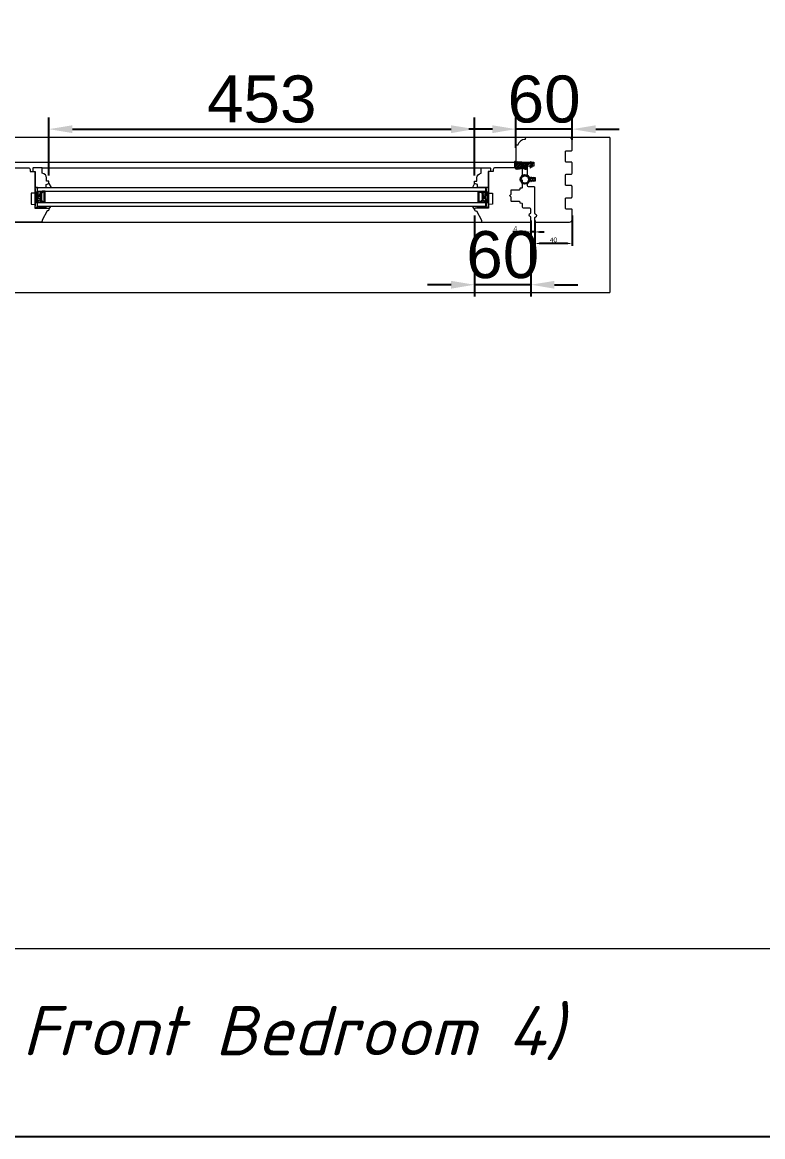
# Model space of a CAD drawing. Header units: millimetres. Extents: x 0 to 182016, y 11 to 3710.
# Drawn here: x 153537 to 154325, y 11 to 1197 of the extents above; entities that cross this region are included whole.
import ezdxf

# ---------------------------------------------------------------- set-up
doc = ezdxf.new("R2010")
doc.units = ezdxf.units.MM
for name, color, linetype, lineweight in [('Matmenys', 10, 'Continuous', 20), ('OTHER', 251, 'Continuous', 13), ('Stakta', 7, 'Continuous', 25), ('Testinės profilio linijos', 7, 'Continuous', 5)]:
    doc.layers.add(name, color=color, linetype=linetype, lineweight=lineweight)
doc.styles.add('ROMANS', font='stylu.ttf', dxfattribs={"oblique": 15})
doc.styles.get("Standard").update_dxf_attribs({"font": 'arial.ttf'})
doc.dimstyles.new('2', dxfattribs={"dimscale": 2, "dimtxt": 2.5, "dimasz": 2.5, "dimexe": 1.25, "dimexo": 0.625, "dimtad": 1, "dimtxsty": 'Standard', "dimcen": 2.5, "dimadec": 0, "dimazin": 0, "dimtfac": 1, "dimtmove": 0, "dimatfit": 3, "dimfxl": 1, "dimarcsym": 0})
doc.dimstyles.new('Padidinti matmenys', dxfattribs={"dimscale": 10, "dimtxt": 5, "dimasz": 2.5, "dimexe": 1.25, "dimexo": 0.625, "dimtad": 1, "dimdec": 1, "dimtxsty": 'Standard', "dimcen": 2.5, "dimadec": 0, "dimazin": 0, "dimtfac": 1, "dimtdec": 1, "dimtmove": 0, "dimatfit": 3, "dimfxl": 1, "dimarcsym": 0})

# ---------------------------------------------------------------- blocks, each defined once
blk = doc.blocks.new('*D1242')
at = {"layer": 'Defpoints', "color": 0, "transparency": 16777216}
for p in [(154082.1, 987.3), (154122.1, 992.8), (154082.1, 961.6)]:
    blk.add_point(p, dxfattribs=at)
at = {"layer": 'Matmenys', "color": 0, "lineweight": -2, "transparency": 16777216}
for p, q in [((154082.1, 986), (154082.1, 959.1)), ((154122.1, 991.5), (154122.1, 959.1)), ((154117.1, 961.6), (154087.1, 961.6))]:
    blk.add_line(p, q, dxfattribs=at)
at = {"layer": 'Matmenys', "color": 0, "transparency": 16777216}
for points in [[(154087.1, 962.4), (154087.1, 960.8), (154082.1, 961.6)], [(154117.1, 962.4), (154117.1, 960.8), (154122.1, 961.6)]]:
    blk.add_solid(points, dxfattribs=at)
at = {"layer": 'Matmenys', "color": 0, "lineweight": 5, "transparency": 16777216, "insert": (154102.1, 965.4), "char_height": 5, "attachment_point": 5}
blk.add_mtext('40', dxfattribs=at)
blk = doc.blocks.new('*D1243')
at = {"color": 0, "lineweight": -2, "transparency": 16777216}
for p, q in [((154062.1, 1063.5), (154062.1, 1095.8)), ((154122.1, 1072), (154122.1, 1095.8)), ((154037.1, 1083.3), (154012.1, 1083.3)), ((154122.1, 1083.3), (154062.1, 1083.3)), ((154147.1, 1083.3), (154172.1, 1083.3))]:
    blk.add_line(p, q, dxfattribs=at)
at = {"color": 0, "transparency": 16777216}
for points in [[(154037.1, 1087.4), (154037.1, 1079.1), (154062.1, 1083.3)], [(154147.1, 1087.4), (154147.1, 1079.1), (154122.1, 1083.3)]]:
    blk.add_solid(points, dxfattribs=at)
at = {"layer": 'Defpoints', "color": 0, "transparency": 16777216}
for p in [(154062.1, 1083.3), (154062.1, 1057.3), (154122.1, 1065.8)]:
    blk.add_point(p, dxfattribs=at)
at = {"color": 0, "lineweight": 5, "transparency": 16777216, "insert": (154092.1, 1115), "char_height": 50, "attachment_point": 5}
blk.add_mtext('60', dxfattribs=at)
blk = doc.blocks.new('*D1244')
at = {"color": 0, "lineweight": -2, "transparency": 16777216}
for p, q in [((154018.1, 991.5), (154018.1, 905.2)), ((154078.1, 981.3), (154078.1, 905.2)), ((153993.1, 917.7), (153968.1, 917.7)), ((154078.1, 917.7), (154018.1, 917.7)), ((154103.1, 917.7), (154128.1, 917.7))]:
    blk.add_line(p, q, dxfattribs=at)
at = {"color": 0, "transparency": 16777216}
for points in [[(153993.1, 921.8), (153993.1, 913.5), (154018.1, 917.7)], [(154103.1, 921.8), (154103.1, 913.5), (154078.1, 917.7)]]:
    blk.add_solid(points, dxfattribs=at)
at = {"layer": 'Defpoints', "color": 0, "transparency": 16777216}
for p in [(154018.1, 997.8), (154078.1, 987.5), (154018.1, 917.7)]:
    blk.add_point(p, dxfattribs=at)
at = {"color": 0, "lineweight": 5, "transparency": 16777216, "insert": (154048.1, 949.4), "char_height": 50, "attachment_point": 5}
blk.add_mtext('60', dxfattribs=at)
blk = doc.blocks.new('*D1245')
at = {"layer": 'Defpoints', "color": 0, "transparency": 16777216}
for p in [(154078.1, 987.3), (154082.1, 987.3), (154078.1, 973.9)]:
    blk.add_point(p, dxfattribs=at)
at = {"layer": 'Matmenys', "color": 0, "lineweight": -2, "transparency": 16777216}
for p, q in [((154078.1, 986), (154078.1, 971.4)), ((154082.1, 986), (154082.1, 971.4)), ((154073.1, 973.9), (154058.7, 973.9)), ((154082.1, 973.9), (154078.1, 973.9)), ((154087.1, 973.9), (154092.1, 973.9))]:
    blk.add_line(p, q, dxfattribs=at)
at = {"layer": 'Matmenys', "color": 0, "transparency": 16777216}
for points in [[(154073.1, 974.7), (154073.1, 973), (154078.1, 973.9)], [(154087.1, 974.7), (154087.1, 973), (154082.1, 973.9)]]:
    blk.add_solid(points, dxfattribs=at)
at = {"layer": 'Matmenys', "color": 0, "lineweight": 5, "transparency": 16777216, "insert": (154061.6, 977.6), "char_height": 5, "attachment_point": 5}
blk.add_mtext('4', dxfattribs=at)
blk = doc.blocks.new('*D1249')
at = {"color": 0, "lineweight": -2, "transparency": 16777216}
for p, q in [((153565.1, 1034), (153565.1, 1095.8)), ((154018.1, 1034), (154018.1, 1095.8)), ((153590.1, 1083.3), (153993.1, 1083.3))]:
    blk.add_line(p, q, dxfattribs=at)
at = {"color": 0, "transparency": 16777216}
for points in [[(153590.1, 1087.4), (153590.1, 1079.1), (153565.1, 1083.3)], [(153993.1, 1087.4), (153993.1, 1079.1), (154018.1, 1083.3)]]:
    blk.add_solid(points, dxfattribs=at)
at = {"layer": 'Defpoints', "color": 0, "transparency": 16777216}
for p in [(154018.1, 1083.3), (153565.1, 1027.8), (154018.1, 1027.8)]:
    blk.add_point(p, dxfattribs=at)
at = {"color": 0, "lineweight": 5, "transparency": 16777216, "insert": (153791.6, 1115.1), "char_height": 50, "attachment_point": 5}
blk.add_mtext('453', dxfattribs=at)

msp = doc.modelspace()

# ---------------------------------------------------------------- hatches: boundary and pattern name
at = {"lineweight": 0}
h = msp.add_hatch(dxfattribs=at)
h.set_pattern_fill('HEX', color=256, scale=0.25, angle=90, style=0)
h.set_pattern_definition([(90, (135205.7837, -11902.136), (1.374815, -4e-16), [0.79375, -1.5875]), (330, (135205.7837, -11902.136), (-0.6874075, -1.190624716), [0.79375, -1.5875]), (30, (135205.7837, -11901.3422), (0.6874075, -1.190624716), [0.79375, -1.5875])])
h.paths.add_polyline_path([(153553.0546821, 1005.2723005), (153558.0546821, 1005.2723005), (153556.0546821, 1007.2723005), (153556.0546821, 1015.2723005), (153558.0546821, 1017.2723005), (153553.0546821, 1017.2730095)])
h = msp.add_hatch(dxfattribs=at)
h.set_pattern_fill('JIS_WOOD', color=256, angle=90, style=0)
h.set_pattern_definition([(45, (135205.78366, -11902.136), (0.5, -0.5), [])])
h.paths.add_polyline_path([(153556.0546821, 1015.2723005), (153556.0546821, 1007.2723005), (153558.0546821, 1005.2723005), (153561.0546821, 1005.2723005), (153561.0724155, 1017.308883), (153558.0546821, 1017.2723005)])
h.paths.add_polyline_path([(153557.0546821, 1007.686514), (153557.0546821, 1014.8580869), (153558.4688956, 1016.2723005), (153560.0546821, 1016.2723005), (153560.0546821, 1006.2723005), (153558.4688956, 1006.2723005)], flags=16)
h = msp.add_hatch(dxfattribs=at)
h.set_pattern_fill('JIS_WOOD', color=256, angle=90, style=0)
h.set_pattern_definition([(45, (135279.2808, -11902.136), (0.5, -0.5), [])])
h.paths.add_polyline_path([(154027.0519122, 1015.2723005), (154027.0519122, 1007.2723005), (154025.0519122, 1005.2723005), (154022.0519122, 1005.2723005), (154022.0341787, 1017.308883), (154025.0519122, 1017.2723005)])
h.paths.add_polyline_path([(154026.0519122, 1007.686514), (154026.0519122, 1014.8580869), (154024.6376986, 1016.2723005), (154023.0519122, 1016.2723005), (154023.0519122, 1006.2723005), (154024.6376986, 1006.2723005)], flags=16)
h = msp.add_hatch(dxfattribs=at)
h.set_pattern_fill('HEX', color=256, scale=0.25, angle=90, style=0)
h.set_pattern_definition([(90, (135279.2808, -11902.136), (1.374815, -4e-16), [0.79375, -1.5875]), (330, (135279.2808, -11902.136), (-0.6874075, -1.190624716), [0.79375, -1.5875]), (30, (135279.2808, -11901.3422), (0.6874075, -1.190624716), [0.79375, -1.5875])])
h.paths.add_polyline_path([(154030.0519122, 1005.2723005), (154025.0519122, 1005.2723005), (154027.0519122, 1007.2723005), (154027.0519122, 1015.2723005), (154025.0519122, 1017.2723005), (154030.0519122, 1017.2730095)])
at = {"lineweight": 0, "ltscale": 0.5}
h = msp.add_hatch(dxfattribs=at)
h.set_pattern_fill('ANSI37', color=256, scale=0.5, angle=90, style=0)
h.set_pattern_definition([(135, (153549.5547, 999.273), (-1.12253, -1.12253), []), (225, (153549.5547, 999.273), (1.12253, -1.12253), [])])
h.paths.add_polyline_path([(153562.0546821, 1001.2730095), (153553.0546821, 1001.2730095), (153553.0546821, 999.2730095), (153562.0546821, 999.2730095)])
h = msp.add_hatch(dxfattribs=at)
h.set_pattern_fill('ANSI37', color=256, scale=0.5, angle=90, style=0)
h.set_pattern_definition([(135, (153623.0518, 999.273), (-1.122532, -1.122532), []), (225, (153623.0518, 999.273), (1.122532, -1.122532), [])])
h.paths.add_polyline_path([(154021.0519122, 1001.2730095), (154030.0519122, 1001.2730095), (154030.0519122, 999.2730095), (154021.0519122, 999.2730095)])
at = {"layer": 'Matmenys'}
h = msp.add_hatch(dxfattribs=at)
h.set_pattern_fill('ANSI37', color=252, scale=0.5, angle=-93.5893456117, style=0)
h.set_pattern_definition([(311.4106544, (150497.0147, -271145.9135), (1.190606082, 1.0500540025), []), (41.4106544, (150497.0147, -271145.9135), (-1.0500540025, 1.190606082), [])])
edge = h.paths.add_edge_path()
edge.add_arc((154063.966064, 1047.3927394), 0.1, 86.4106543883, 176.4106543883)
edge.add_line((154063.8662601, 1047.3989999), (154063.7691769, 1045.8513141))
edge.add_arc((154063.5196673, 1045.8669653), 0.25, 176.4106543883, 356.4106543883, ccw=False)
edge.add_line((154063.2701578, 1045.8826166), (154063.3985434, 1047.9293215))
edge.add_arc((154063.4983473, 1047.923061), 0.1, 86.410654381, 176.4106543883, ccw=False)
edge.add_line((154063.5046077, 1048.0228649), (154063.5093527, 1048.0985079))
edge.add_line((154063.5093527, 1048.0985079), (154061.5275518, 1048.2228222))
edge.add_spline(control_points=[(154061.5275518, 1048.2228222), (154061.4483933, 1048.2110199), (154061.3784017, 1048.1998443), (154061.2946508, 1048.1780504), (154061.2710865, 1048.1686646), (154061.2472035, 1048.1559697), (154061.2391439, 1048.1497205), (154061.2146561, 1048.1241317), (154061.1957632, 1048.0948947), (154061.1620599, 1047.9905749), (154061.1489379, 1047.9176426), (154061.1292357, 1047.6646596), (154061.1397341, 1047.4508255), (154061.1590622, 1047.0083471), (154061.1635376, 1046.7890182), (154061.1646138, 1046.3691273), (154061.1615818, 1046.1660411), (154061.1488714, 1045.5758338), (154061.1356949, 1045.2077837), (154061.1359566, 1044.4546023), (154061.1544529, 1044.0778524), (154061.2576393, 1043.484748), (154061.3175333, 1043.257177), (154061.4705689, 1042.8600758), (154061.5533183, 1042.6882881), (154061.7573185, 1042.3471204), (154061.8774333, 1042.1809177), (154062.1448784, 1041.889758), (154062.2925521, 1041.766178), (154062.5737366, 1041.6064593), (154062.7090329, 1041.5589053), (154063.0103317, 1041.4993004), (154063.1739317, 1041.488597), (154063.7585285, 1041.5023409), (154064.2224441, 1041.5970951), (154065.1149402, 1041.7688374), (154065.5420205, 1041.852532), (154066.6203691, 1042.0637183), (154067.2784197, 1042.1974524), (154068.2715216, 1042.3223784), (154068.5751227, 1042.3528723), (154069.1971663, 1042.3772077), (154069.5130704, 1042.369667), (154070.0622786, 1042.2847826), (154070.298362, 1042.2234439), (154070.6990134, 1042.0509836), (154070.857646, 1041.9561351), (154071.1563047, 1041.7718668), (154071.297762, 1041.6820093), (154071.5995449, 1041.5259262), (154071.7645976, 1041.455956), (154072.1297193, 1041.3362248), (154072.3306694, 1041.2932223), (154072.670086, 1041.2693236), (154072.8120715, 1041.2825294), (154073.0072922, 1041.3425687), (154073.07262, 1041.3793088), (154073.1993433, 1041.4878579), (154073.2585212, 1041.5599241), (154073.4155987, 1041.8240117), (154073.4970984, 1042.06512), (154073.6137157, 1042.615531), (154073.6502472, 1042.9237261), (154073.7035187, 1043.5199439), (154073.7227412, 1043.8074948), (154073.7661006, 1044.3379847), (154073.7882368, 1044.5862432), (154073.8244511, 1044.9910455), (154073.8385375, 1045.1484488), (154073.8666596, 1045.4723812), (154073.8816957, 1045.6506984), (154073.9499807, 1045.9535655), (154073.9856157, 1046.0713875), (154074.0812125, 1046.2838663), (154074.1343594, 1046.3777811), (154074.2530002, 1046.5229748), (154074.3086224, 1046.5779929), (154074.4323896, 1046.6670849), (154074.4960167, 1046.6999643), (154074.6148807, 1046.7481325), (154074.6719577, 1046.7650137), (154074.7725381, 1046.7909576), (154074.8169337, 1046.8006752), (154074.85793, 1046.8097112)], knot_values=[0, 0, 0, 0, 0.2245066002, 0.2245066002, 0.377043448, 0.377043448, 0.5295802957, 0.5295802957, 0.8082977366, 0.8082977366, 1.0870151774, 1.0870151774, 1.6244414062, 1.6244414062, 2.161867635, 2.161867635, 2.6992938638, 2.6992938638, 3.7741463214, 3.7741463214, 5.0334406395, 5.0334406395, 5.8656302806, 5.8656302806, 6.5060139406, 6.5060139406, 7.1463976006, 7.1463976006, 7.7996240151, 7.7996240151, 8.3563201169, 8.3563201169, 8.9130162187, 8.9130162187, 10.239934143, 10.239934143, 11.5668520673, 11.5668520673, 13.5970761059, 13.5970761059, 14.4582175179, 14.4582175179, 15.3193589298, 15.3193589298, 15.9856015553, 15.9856015553, 16.5061017172, 16.5061017172, 17.0266018791, 17.0266018791, 17.547102041, 17.547102041, 18.1672448488, 18.1672448488, 18.7176261004, 18.7176261004, 19.1465766047, 19.1465766047, 19.5755271091, 19.5755271091, 20.3898249977, 20.3898249977, 21.2041228863, 21.2041228863, 21.9655448497, 21.9655448497, 22.7269668131, 22.7269668131, 23.2229068178, 23.2229068178, 23.7188468224, 23.7188468224, 24.0184411081, 24.0184411081, 24.2549295987, 24.2549295987, 24.4119994701, 24.4119994701, 24.5501072405, 24.5501072405, 24.6882150108, 24.6882150108, 24.8099116426, 24.8099116426, 24.8099116426, 24.8099116426], degree=3, periodic=0)
edge.add_line((154074.85793, 1046.8097112), (154063.9723245, 1047.4925432))

# ---------------------------------------------------------------- linework, layer by layer
at = {"lineweight": 5}
for p, q in [((154162.0519125, 1074.2730095), (154119.0519125, 1074.2730095)), ((154162.0519125, 1074.2730095), (154162.0519125, 909.2730095)), ((151577.0629913, 909.2730095), (154162.0519125, 909.2730095))]:
    msp.add_line(p, q, dxfattribs=at)
at = {"color": 1}
for p, q in [((154061.4833115, 1048.5195423), (154076.808127, 1047.5582476)), ((154061.5275518, 1048.2228222), (154076.7624965, 1047.2671649)), ((154074.9225028, 1046.516743), (154076.6829541, 1046.4063134))]:
    msp.add_line(p, q, dxfattribs=at)
for p, q in [((154063.3985434, 1047.9293215), (154063.2701578, 1045.8826166)), ((154063.5046077, 1048.0228649), (154063.5093527, 1048.0985079)), ((154078.7628717, 1047.0657448), (154063.5046077, 1048.0228649)), ((154063.8662601, 1047.3989999), (154063.7691769, 1045.8513141)), ((154078.8060896, 1046.5620511), (154063.9723245, 1047.4925432)), ((154078.0812187, 1045.6239153), (154077.3527535, 1042.4039088)), ((154078.4597991, 1048.0865894), (154077.7121584, 1048.1334874)), ((154077.7121584, 1048.1334874), (154078.7628717, 1047.0657448)), ((154078.5688947, 1045.5135879), (154078.0812187, 1045.6239153)), ((154079.311552, 1046.5303445), (154078.3281055, 1042.183254)), ((154078.4597991, 1048.0865894), (154079.4901404, 1047.0201247)), ((154078.8060896, 1046.5620511), (154078.5688947, 1045.5135879)), ((154079.4588379, 1046.5211055), (154079.311552, 1046.5303445)), ((154079.4901404, 1047.0201247), (154079.4588379, 1046.5211055)), ((154078.3281055, 1042.183254), (154077.3527535, 1042.4039088))]:
    msp.add_line(p, q)
at = {"lineweight": 9}
for p, q in [((153558.0546821, 1042.2730095), (154025.0519122, 1042.2730095)), ((153553.0547671, 1021.2730095), (154030.0518271, 1021.2730095)), ((153553.0547671, 1017.2730095), (154030.0518271, 1017.2730095)), ((153553.0547671, 1005.2730095), (154030.0518271, 1005.2730095)), ((153553.0547671, 1001.2730095), (154030.0518271, 1001.2730095))]:
    msp.add_line(p, q, dxfattribs=at)
at = {"lineweight": 0}
for p, q in [((153553.0546821, 1021.2723005), (153550.0546821, 1000.2723005)), ((153550.0546821, 1021.2723005), (153553.0546821, 1000.2723005)), ((153565.0546821, 1025.2730095), (153567.3413472, 1021.2730095)), ((154018.0519122, 1025.2730095), (154015.765247, 1021.2730095)), ((154030.0519122, 1021.2723005), (154033.0519122, 1000.2723005)), ((154033.0519122, 1021.2723005), (154030.0519122, 1000.2723005)), ((153562.0546821, 999.2730095), (153562.0546821, 1001.2730095)), ((153565.0546821, 998.2730095), (153567.3413472, 1001.2730095)), ((154018.0519122, 998.2730095), (154015.765247, 1001.2730095)), ((154021.0519122, 999.2730095), (154021.0519122, 1001.2730095)), ((154030.0519122, 999.2730095), (154030.0519122, 1002.2730095)), ((155554.5935085, 210.9357406), (151854.1332241, 210.9357406))]:
    msp.add_line(p, q, dxfattribs=at)
msp.add_lwpolyline([(155554.5935085, 3710.4502728), (155554.5935085, 10.9108603), (150055.2781657, 10.9108603), (150055.2781657, 3710.4502728)], close=True)
for points in [[(153558.0546821, 1036.2730095), (153558.0546821, 1042.2730095), (153549.0546821, 1042.2730095, 0.4142135624), (153548.0546821, 1041.2730095), (153548.0546821, 1038.2730095), (153550.5546821, 1038.2730095), (153550.5546821, 1021.2730095), (153562.0546821, 1021.2730095), (153562.0546821, 1024.2730095), (153565.0546821, 1025.2730095), (153565.0546821, 1027.7730095), (153562.5546821, 1027.7730095), (153562.5546821, 1031.2980723, 0.3851703882), (153558.0546821, 1036.2730095)], [(154025.0519122, 1036.2730095), (154025.0519122, 1042.2730095), (154034.0519122, 1042.2730095, -0.4142135624), (154035.0519122, 1041.2730095), (154035.0519122, 1038.2730095), (154032.5519122, 1038.2730095), (154032.5519122, 1021.2730095), (154021.0519122, 1021.2730095), (154021.0519122, 1024.2730095), (154018.0519122, 1025.2730095), (154018.0519122, 1027.7730095), (154020.5519122, 1027.7730095), (154020.5519122, 1031.2980723, -0.3851703882), (154025.0519122, 1036.2730095)]]:
    msp.add_lwpolyline(points, format="xyb", dxfattribs=at)
for points in [[(153550.0546821, 1021.2723005), (153550.0546821, 1000.2723005), (153553.0546821, 1000.2723005), (153553.0546821, 1021.2723005)], [(154033.0519122, 1021.2723005), (154033.0519122, 1000.2723005), (154030.0519122, 1000.2723005), (154030.0519122, 1021.2723005)], [(153556.0546821, 1015.2723005), (153556.0546821, 1007.2723005), (153558.0546821, 1005.2723005), (153561.0546821, 1005.2723005), (153561.0546821, 1017.2723005), (153558.0546821, 1017.2723005)], [(153557.0546821, 1014.8580869), (153557.0546821, 1007.686514), (153558.4688956, 1006.2723005), (153560.0546821, 1006.2723005), (153560.0546821, 1016.2723005), (153558.4688956, 1016.2723005)], [(154027.0519122, 1015.2723005), (154027.0519122, 1007.2723005), (154025.0519122, 1005.2723005), (154022.0519122, 1005.2723005), (154022.0519122, 1017.2723005), (154025.0519122, 1017.2723005)], [(154026.0519122, 1014.8580869), (154026.0519122, 1007.686514), (154024.6376986, 1006.2723005), (154023.0519122, 1006.2723005), (154023.0519122, 1016.2723005), (154024.6376986, 1016.2723005)]]:
    msp.add_lwpolyline(points, close=True, dxfattribs=at)
at = {"color": 18, "linetype": 'ByBlock', "true_color": 0x000000}
for radius in [4.85, 4.25]:
    msp.add_circle((154071.7249017, 1029.771944), radius, dxfattribs=at)
for centre, radius, start, end in [((154063.5196673, 1045.8669653), 0.25, 176.4106543908, 356.4106543908), ((154063.4983473, 1047.923061), 0.1, 86.4106543875, 176.4106543908), ((154063.966064, 1047.3927394), 0.1, 86.4106543875, 176.4106543908)]:
    msp.add_arc(centre, radius, start, end)
at = {"color": 1}
msp.add_spline([(154061.4833115, 1048.5195423), (154061.1218112, 1048.4290455), (154060.8522703, 1047.1551871), (154061.3406596, 1042.4628141), (154062.3838574, 1041.3728078), (154064.5473293, 1041.3541914), (154066.2453691, 1041.6845653), (154068.41081, 1042.0314817), (154070.4475317, 1041.8320529), (154071.2757764, 1041.3558839), (154073.1303166, 1041.0756205), (154074.0227625, 1043.7877991), (154074.14993, 1045.2666747), (154074.2679014, 1045.9539426), (154074.570107, 1046.3958279), (154074.9225028, 1046.516743)], degree=3, dxfattribs=at)
msp.add_open_spline([(154061.5275518, 1048.2228222), (154061.4483933, 1048.2110199), (154061.3784017, 1048.1998443), (154061.2946508, 1048.1780504), (154061.2710865, 1048.1686646), (154061.2472035, 1048.1559697), (154061.2391439, 1048.1497205), (154061.2146561, 1048.1241317), (154061.1957632, 1048.0948947), (154061.1620599, 1047.9905749), (154061.1489379, 1047.9176426), (154061.1292357, 1047.6646596), (154061.1397341, 1047.4508255), (154061.1590622, 1047.0083471), (154061.1635376, 1046.7890182), (154061.1646138, 1046.3691273), (154061.1615818, 1046.1660411), (154061.1488714, 1045.5758338), (154061.1356949, 1045.2077837), (154061.1359566, 1044.4546023), (154061.1544529, 1044.0778524), (154061.2576393, 1043.484748), (154061.3175333, 1043.257177), (154061.4705689, 1042.8600758), (154061.5533183, 1042.6882881), (154061.7573185, 1042.3471204), (154061.8774333, 1042.1809177), (154062.1448784, 1041.889758), (154062.2925521, 1041.766178), (154062.5737366, 1041.6064593), (154062.7090329, 1041.5589053), (154063.0103317, 1041.4993004), (154063.1739317, 1041.488597), (154063.7585285, 1041.5023409), (154064.2224441, 1041.5970951), (154065.1149402, 1041.7688374), (154065.5420205, 1041.852532), (154066.6203691, 1042.0637183), (154067.2784197, 1042.1974524), (154068.2715216, 1042.3223784), (154068.5751227, 1042.3528723), (154069.1971663, 1042.3772077), (154069.5130704, 1042.369667), (154070.0622786, 1042.2847826), (154070.298362, 1042.2234439), (154070.6990134, 1042.0509836), (154070.857646, 1041.9561351), (154071.1563047, 1041.7718668), (154071.297762, 1041.6820093), (154071.5995449, 1041.5259262), (154071.7645976, 1041.455956), (154072.1297193, 1041.3362248), (154072.3306694, 1041.2932223), (154072.670086, 1041.2693236), (154072.8120715, 1041.2825294), (154073.0072922, 1041.3425687), (154073.07262, 1041.3793088), (154073.1993433, 1041.4878579), (154073.2585212, 1041.5599241), (154073.4155987, 1041.8240117), (154073.4970984, 1042.06512), (154073.6137157, 1042.615531), (154073.6502472, 1042.9237261), (154073.7035187, 1043.5199439), (154073.7227412, 1043.8074948), (154073.7661006, 1044.3379847), (154073.7882368, 1044.5862432), (154073.8244511, 1044.9910455), (154073.8385375, 1045.1484488), (154073.8666596, 1045.4723812), (154073.8816957, 1045.6506984), (154073.9499807, 1045.9535655), (154073.9856157, 1046.0713875), (154074.0812125, 1046.2838663), (154074.1343594, 1046.3777811), (154074.2530002, 1046.5229748), (154074.3086224, 1046.5779929), (154074.4323896, 1046.6670849), (154074.4960167, 1046.6999643), (154074.6148807, 1046.7481325), (154074.6719577, 1046.7650137), (154074.7725381, 1046.7909576), (154074.8169337, 1046.8006752), (154074.85793, 1046.8097112)], degree=3, knots=[0, 0, 0, 0, 0.2245066002, 0.2245066002, 0.377043448, 0.377043448, 0.5295802957, 0.5295802957, 0.8082977366, 0.8082977366, 1.0870151774, 1.0870151774, 1.6244414062, 1.6244414062, 2.161867635, 2.161867635, 2.6992938638, 2.6992938638, 3.7741463214, 3.7741463214, 5.0334406395, 5.0334406395, 5.8656302806, 5.8656302806, 6.5060139406, 6.5060139406, 7.1463976006, 7.1463976006, 7.7996240151, 7.7996240151, 8.3563201169, 8.3563201169, 8.9130162187, 8.9130162187, 10.239934143, 10.239934143, 11.5668520673, 11.5668520673, 13.5970761059, 13.5970761059, 14.4582175179, 14.4582175179, 15.3193589298, 15.3193589298, 15.9856015553, 15.9856015553, 16.5061017172, 16.5061017172, 17.0266018791, 17.0266018791, 17.547102041, 17.547102041, 18.1672448488, 18.1672448488, 18.7176261004, 18.7176261004, 19.1465766047, 19.1465766047, 19.5755271091, 19.5755271091, 20.3898249977, 20.3898249977, 21.2041228863, 21.2041228863, 21.9655448497, 21.9655448497, 22.7269668131, 22.7269668131, 23.2229068178, 23.2229068178, 23.7188468224, 23.7188468224, 24.0184411081, 24.0184411081, 24.2549295987, 24.2549295987, 24.4119994701, 24.4119994701, 24.5501072405, 24.5501072405, 24.6882150108, 24.6882150108, 24.8099116426, 24.8099116426, 24.8099116426, 24.8099116426], dxfattribs=at)
at = {"layer": 'OTHER'}
msp.add_lwpolyline([(154076.5281115, 1029.1619178), (154077.9440203, 1029.1619178), (154077.9440203, 1027.5166365), (154078.4697025, 1027.5166365), (154079.2130435, 1029.1619178), (154080.0056631, 1029.1619178), (154080.0056631, 1027.5166365), (154080.2245539, 1027.5166365), (154081.7274352, 1029.771944), (154080.2245539, 1032.0272515), (154080.0056631, 1032.0272515), (154080.0056631, 1030.3819701), (154079.2130435, 1030.3819701), (154078.4697025, 1032.0272515), (154077.9440203, 1032.0272515), (154077.9440203, 1030.3819701), (154076.5281115, 1030.3819701)], dxfattribs=at)
at = {"layer": 'Stakta', "color": 18, "lineweight": 5, "true_color": 0x000000}
for points in [[(154074.0519122, 1034.576351, 0.2720281141), (154074.3085257, 1034.1395868, -0.164173551), (154076.4572369, 1031.771944), (154082.5519122, 1031.771944), (154082.5519122, 1027.771944), (154076.4572369, 1027.771944, -0.164173551), (154074.3085257, 1025.4043012, 0.2720281141), (154074.0519122, 1024.9675369), (154074.0519122, 1023.3341357, 0.4116598905), (154075.0431856, 1022.3341738), (154081.0606387, 1022.2816602, -0.4116598905), (154082.0519122, 1021.2816983), (154082.0519122, 993.7224993, 0.3563939587), (154082.4519122, 993.2326013, -0.8164965809), (154082.4519122, 989.3134177, 0.3563939587), (154082.0519122, 988.8235198), (154082.0519122, 985.7730095, 0.4142135624), (154083.5519122, 984.2730095), (154119.0519125, 984.2730095, 0.4142135624), (154122.0519125, 987.2730095), (154122.0519125, 997.2730095, 0.4142135624), (154121.0519125, 998.2730095), (154115.5519125, 998.2730095, -0.4142135624), (154115.0519125, 998.7730095), (154115.0519125, 1009.7730095, -0.4142135624), (154115.5519125, 1010.2730095), (154120.8519125, 1010.2730095, 0.4142135624), (154121.8519125, 1011.2730095), (154121.8519125, 1022.2730095, 0.4142135624), (154120.8519125, 1023.2730095), (154115.5519125, 1023.2730095, -0.4142135624), (154115.0519125, 1023.7730095), (154115.0519125, 1034.7730095, -0.4142135624), (154115.5519125, 1035.2730095), (154120.8519125, 1035.2730095, 0.4142135624), (154121.8519125, 1036.2730095), (154121.8519125, 1047.2730095, 0.4142135624), (154120.8519125, 1048.2730095), (154115.5519125, 1048.2730095, -0.4142135624), (154115.0519125, 1048.7730095), (154115.0519125, 1059.7730095, -0.4142135624), (154115.5519125, 1060.2730095), (154121.0519125, 1060.2730095, 0.4142135624), (154122.0519125, 1061.2730095), (154122.0519125, 1071.2730095, 0.4142135624), (154119.0519125, 1074.2730095), (154073.0519122, 1074.2730095, 0.4142135624), (154072.0519122, 1073.2730095), (154072.0519122, 1072.5636829, -0.4001549105), (154071.7663775, 1072.2640318, 0.3090857966), (154064.1170668, 1066.4757486, -0.3199404334), (154063.8352437, 1066.2711187), (154063.0431856, 1066.2642065, 0.4116598905), (154062.0519122, 1065.2642446), (154062.0519122, 1049.3690431, 0.4116598905), (154063.0431856, 1048.3690812), (154073.0606387, 1048.2816602, -0.2023892741), (154073.7744693, 1047.9730095), (154081.0519122, 1047.9730095), (154081.0519122, 1043.9730095), (154074.0519122, 1043.9730095)], [(154066.5519122, 1004.6627162), (154066.5519122, 1005.7158378, 0.4091108014), (154066.0606384, 1006.2157616), (154057.3466764, 1006.3678644, -0.4091108014), (154057.0519122, 1006.6678187), (154057.0519122, 1010.6916387, 0.1989123674), (154056.9054655, 1011.0451921), (154055.6397801, 1012.3108775, -0.4142135624), (154055.6397801, 1012.7351416), (154056.9054655, 1014.000827, 0.1989123674), (154057.0519122, 1014.3543804), (154057.0519122, 1018.3782003, -0.4091108014), (154057.3466764, 1018.6781547), (154066.0606384, 1018.8302574, 0.4091108014), (154066.5519122, 1019.3301813), (154066.5519122, 1020.3833029, -0.4040262259), (154066.8414423, 1020.6831201), (154068.5693619, 1020.7434604, 0.4040262258), (154069.0519122, 1021.2431558), (154069.0519122, 1028.3235198, 0.3563939587), (154068.6519122, 1028.8134177, -0.8164965809), (154068.6519122, 1032.7326013, 0.3563939587), (154069.0519122, 1033.2224993), (154069.0519122, 1041.2730095, 0.4142135624), (154068.0519122, 1042.2730095), (154040.0519122, 1042.2730095, 0.4142135624), (154038.0519122, 1040.2730095), (154038.0519122, 1038.5704029, -0.4116598905), (154037.7545301, 1038.2704143), (154033.5475489, 1038.2337005, 0.4116598905), (154033.0519122, 1037.7337196), (154033.0519122, 1015.8035726, 0.4116598905), (154033.5475489, 1015.3035916), (154036.7545301, 1015.2756047, -0.4116598905), (154037.0519122, 1014.9756162), (154037.0519122, 1003.5704029, -0.4116598905), (154036.7545301, 1003.2704143), (154033.5475489, 1003.2424274, 0.4116598905), (154033.0519122, 1002.7424464), (154033.0519122, 999.2730095), (154019.0519122, 999.2730095, 0.4142135624), (154018.0519122, 998.2730095), (154018.0519122, 997.2817745, 0.4116598905), (154019.0431856, 996.2818125), (154020.0519122, 996.2730095), (154025.3104803, 986.3830813, -0.1227845609), (154025.3690065, 986.1483455), (154025.3690065, 985.2730095, 0.4142135624), (154026.3690065, 984.2730095), (154077.0519122, 984.2730095, 0.4142135624), (154078.0519122, 985.2730095), (154078.0519122, 989.3235198, 0.3563939587), (154077.6519122, 989.8134177, -0.8164965809), (154077.6519122, 993.7326013, 0.3563939587), (154078.0519122, 994.2224993), (154078.0519122, 998.2031565, 0.4116598905), (154077.0606387, 999.2031184), (154070.0431856, 999.2643588, -0.4116598905), (154069.0519122, 1000.2643207), (154069.0519122, 1003.8028461, 0.4040361542), (154068.5693619, 1004.3025586), (154066.8414423, 1004.3628989, -0.4040262258)]]:
    msp.add_lwpolyline(points, format="xyb", close=True, dxfattribs=at)
msp.add_lwpolyline([(153517.3950985, 1042.2730095), (153543.0546821, 1042.2730095, -0.4142135624), (153545.0546821, 1040.2730095), (153545.0546821, 1038.5704029, 0.4116598905), (153545.3520641, 1038.2704143), (153549.5590453, 1038.2337005, -0.4116598905), (153550.0546821, 1037.7337196), (153550.0546821, 1015.8035726, -0.4116598905), (153549.5590453, 1015.3035916), (153546.3520641, 1015.2756047, 0.4116598905), (153546.0546821, 1014.9756162), (153546.0546821, 1003.5704029, 0.4116598905), (153546.3520641, 1003.2704143), (153549.5590453, 1003.2424274, -0.4116598905), (153550.0546821, 1002.7424464), (153550.0546821, 999.2730095), (153564.0546821, 999.2730095, -0.4142135624), (153565.0546821, 998.2730095), (153565.0546821, 997.2817745, -0.4116598905), (153564.0634086, 996.2818125), (153563.0546821, 996.2730095), (153557.7961139, 986.3830813, 0.1227845609), (153557.7375877, 986.1483455), (153557.7375877, 985.2730095, -0.4142135624), (153556.7375877, 984.2730095), (153506.0546821, 984.2730095, -0.4142135624)], format="xyb", dxfattribs=at)
at = {"layer": 'Testinės profilio linijos', "lineweight": 5}
for p, q in [((154073.0518814, 1074.2730095), (151685.5629916, 1074.2730095)), ((153509.9231446, 1048.2730095), (154073.1834496, 1048.2730095)), ((151732.7458771, 984.2730095), (154026.3690065, 984.2730095))]:
    msp.add_line(p, q, dxfattribs=at)

# ---------------------------------------------------------------- texts
at = {"color": 0, "lineweight": 0, "insert": (153242.5688327, 150.0321815), "char_height": 52.538446824, "width": 1707.405476263, "attachment_point": 1, "style": 'ROMANS'}
msp.add_mtext('{\\fISOCPEUR|b0|i0|c186|p34;\\C256;(W24 2F Front Bedroom 4) }', dxfattribs=at)

# ---------------------------------------------------------------- dimensions: what is measured, and where the dimension line sits
at = {"color": 1, "lineweight": 5}
dim = msp.add_linear_dim(base=(154018.0519122, 1083.2657867), p1=(153565.0546821, 1027.7730095), p2=(154018.0519122, 1027.7730095), dimstyle='Padidinti matmenys', dxfattribs=at)
dim.commit()
dim.dimension.update_dxf_attribs({"geometry": '*D1249', "text_midpoint": (153791.5532971, 1115.0614893)})
for base, p1, p2, picture, middle in [((154062.0519122, 1083.2657867), (154122.0519122, 1065.7730095), (154062.0519122, 1057.2730095), '*D1243', (154092.0519122, 1083.2657867)), ((154018.0519122, 917.6632767), (154078.0519122, 987.5230095), (154018.0519122, 997.7730095), '*D1244', (154048.0519122, 917.6632767))]:
    dim = msp.add_linear_dim(base=base, p1=p1, p2=p2, dimstyle='Padidinti matmenys', dxfattribs=at)
    dim.commit()
    dim.dimension.update_dxf_attribs({"geometry": picture, "text_midpoint": middle, "dimtype": 160})
at = {"layer": 'Matmenys', "lineweight": 5}
for base, p1, p2, picture, middle in [((154078.0519122, 973.8804976), (154082.0519122, 987.2730095), (154078.0519122, 987.2730095), '*D1245', (154061.631039, 973.8804976)), ((154082.0519122, 961.5901273), (154122.0519122, 992.7730095), (154082.0519122, 987.2730095), '*D1242', (154102.0519122, 961.5901273))]:
    dim = msp.add_linear_dim(base=base, p1=p1, p2=p2, dimstyle='2', override={"dimtmove": 0}, dxfattribs=at)
    dim.commit()
    dim.dimension.update_dxf_attribs({"geometry": picture, "text_midpoint": middle, "dimtype": 160})

doc.saveas('drawing.dxf')
